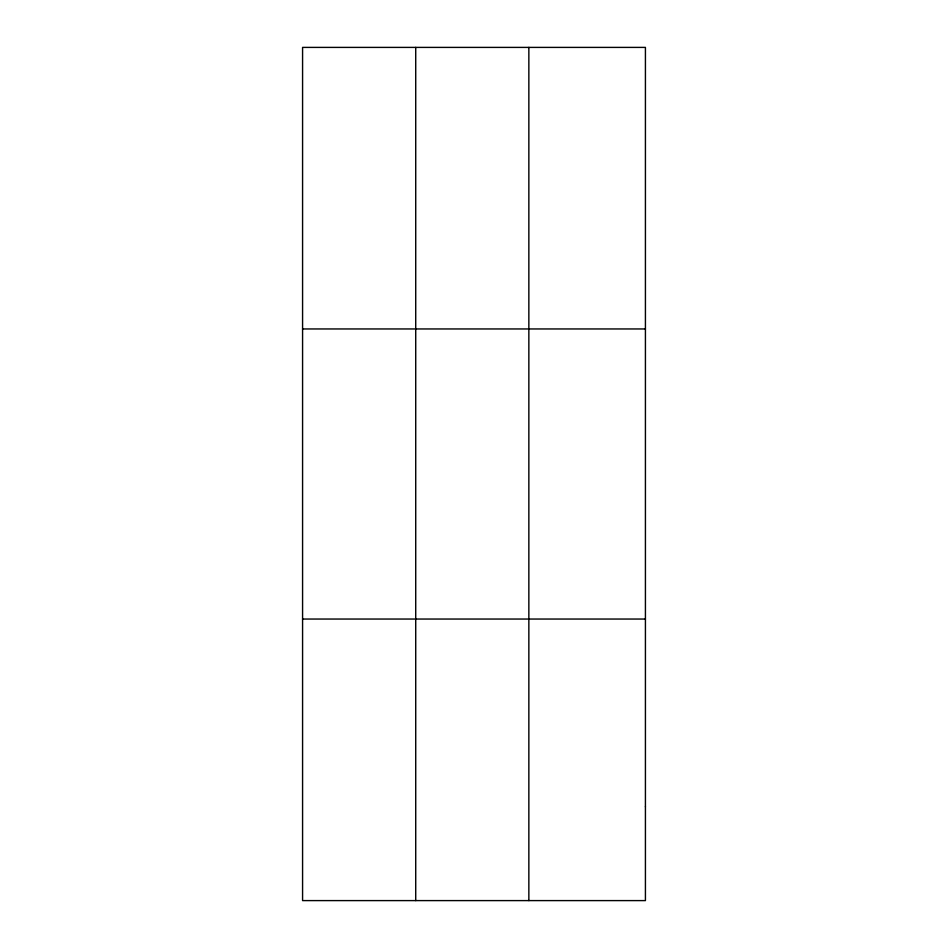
<?xml version="1.0" encoding="UTF-8"?>
<svg xmlns="http://www.w3.org/2000/svg" width="948" height="948" viewBox="0 0 948 948"><rect width="100%" height="100%" fill="white"/><g stroke="black" fill="none" stroke-linecap="round" stroke-linejoin="round"><path stroke-width="1.42" d="M415.722 900.6L415.722 47.4M528.854 900.6L528.854 47.4M302.578 328.956L645.422 328.956M302.578 619.044L645.422 619.044M645.422 806.748L645.422 900.6L302.578 900.6L302.578 47.4L645.422 47.4L645.422 806.748"/></g></svg>
